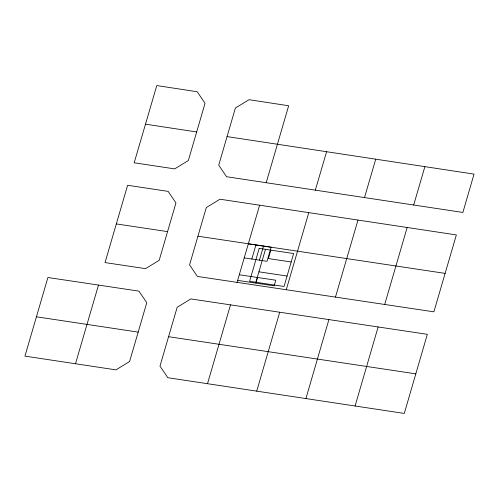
<?xml version="1.0" encoding="UTF-8"?>
<svg xmlns="http://www.w3.org/2000/svg" width="499" height="499" viewBox="0 0 499 499"><rect width="100%" height="100%" fill="white"/><g stroke="black" fill="none" stroke-linecap="round" stroke-linejoin="round"><path stroke-width="0.75" d="M116.323 223.908L105.04 262.58L145.521 268.649L159.175 260.328L175.954 202.937L168.119 191.379L127.619 185.272L116.323 223.908L167.552 231.617M75.505 363.74L98.484 285.072L138.94 291.135L146.768 302.693L138.192 332.116L129.584 361.532L115.961 369.865L24.95 356.118L47.91 277.506L98.484 285.072M145.49 124.176L156.78 85.566L197.242 91.754L205.033 103.33L188.329 160.559L174.675 168.887L134.175 162.78L145.49 124.176L196.687 131.967M168.575 336.694L159.986 366.141L167.82 377.706L404.296 413.434L427.331 334.324L190.818 298.92L177.182 307.278L168.575 336.694L415.829 373.851M197.941 236.189L189.57 264.875L197.404 276.434L433.887 311.831L456.367 234.923L219.978 199.213L206.324 207.54L197.941 236.189L445.133 273.396M227.051 136.595L474.05 174.114L462.879 212.449L226.558 176.727L218.73 165.169L227.051 136.595L235.397 108.027L249.051 99.7L288.659 105.757L266.192 182.734M207.522 383.694L230.501 304.877M237.056 282.384L259.611 205.214M251.827 259.025L255.925 244.965M259.424 260.16L263.522 246.101M255.856 282.259L265.48 249.325M255.9 283.108L257.534 277.488M270.845 250.13L268.387 258.563L291.185 261.975M256.717 391.141L279.702 312.237M286.258 289.744L308.787 212.63M315.343 190.138L326.577 151.727M305.924 398.57L328.903 319.597M335.459 297.105L357.983 220.084M364.507 197.585L375.728 159.2M355.101 405.98L378.136 326.964M413.683 205.002L424.886 166.672M384.685 304.471L407.159 227.5M248.327 243.83L271.119 247.236L267.021 261.295L244.229 257.889M258.906 271.818L287.087 276.034M239.302 274.756L275.772 280.213L274.132 285.84L237.661 280.382M138.192 332.116L36.433 316.796M259.199 248.383L249.6 281.324L284.043 286.476L293.643 253.536L259.199 248.383"/></g></svg>
